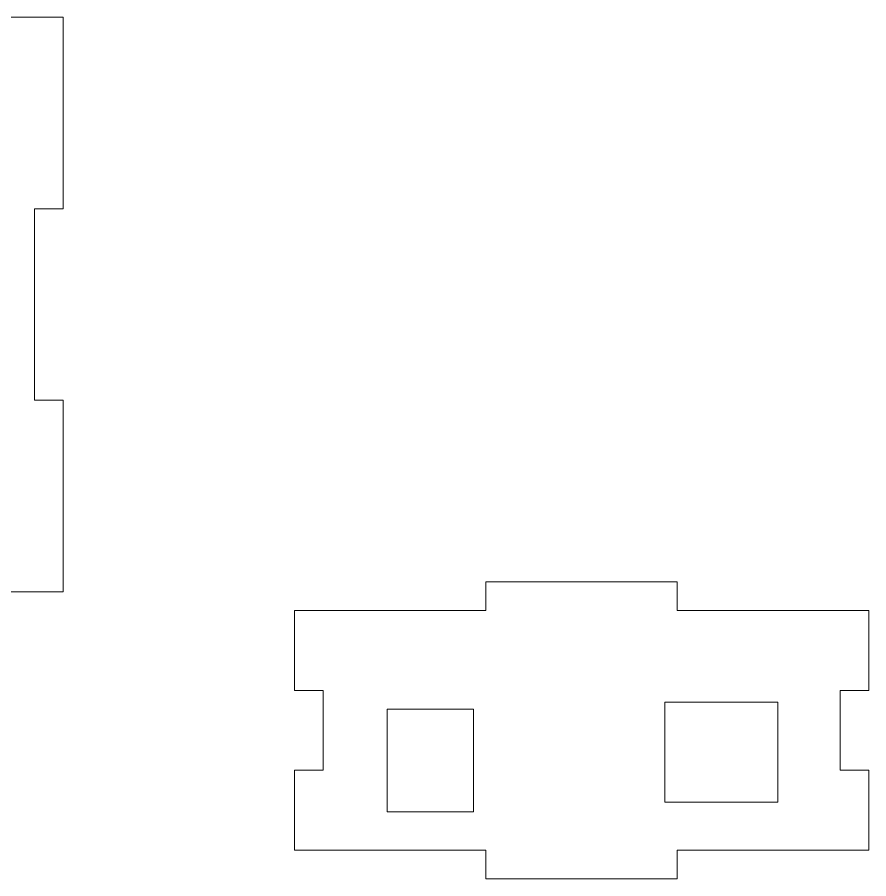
# Model space of a CAD drawing. Header units: millimetres. Extents: x 10 to 189, y 6 to 166.
# Drawn here: x 98.1 to 187.1, y 76.1 to 166.1 of the extents above; entities that cross this region are included whole.
import ezdxf

# ---------------------------------------------------------------- set-up
doc = ezdxf.new("R2010")
doc.units = ezdxf.units.MM

msp = doc.modelspace()

# ---------------------------------------------------------------- linework, layer by layer
at = {"color": 7, "linetype": 'Continuous', "lineweight": 15}
for p, q in [((102.895, 166.108), (86.895, 166.108)), ((102.895, 146.108), (102.895, 166.108)), ((99.895, 146.108), (102.895, 146.108)), ((99.895, 126.108), (99.895, 146.108)), ((102.895, 126.108), (99.895, 126.108)), ((102.895, 106.108), (102.895, 126.108)), ((147.066, 107.139), (147.066, 104.139)), ((167.066, 107.139), (147.066, 107.139)), ((167.066, 104.139), (167.066, 107.139)), ((86.895, 106.108), (102.895, 106.108)), ((127.066, 104.139), (127.066, 95.806)), ((147.066, 104.139), (127.066, 104.139)), ((187.066, 104.139), (167.066, 104.139)), ((187.066, 95.806), (187.066, 104.139)), ((127.066, 95.806), (130.066, 95.806)), ((130.066, 95.806), (130.066, 87.472)), ((184.066, 95.806), (187.066, 95.806)), ((184.066, 87.472), (184.066, 95.806)), ((177.566, 94.589), (165.766, 94.589)), ((165.766, 94.589), (165.766, 84.139)), ((177.566, 84.139), (177.566, 94.589)), ((145.766, 93.839), (136.766, 93.839)), ((136.766, 93.839), (136.766, 83.139)), ((145.766, 83.139), (145.766, 93.839)), ((130.066, 87.472), (127.066, 87.472)), ((127.066, 87.472), (127.066, 79.139)), ((187.066, 87.472), (184.066, 87.472)), ((187.066, 79.139), (187.066, 87.472)), ((165.766, 84.139), (177.566, 84.139)), ((136.766, 83.139), (145.766, 83.139)), ((127.066, 79.139), (147.066, 79.139)), ((147.066, 79.139), (147.066, 76.139)), ((167.066, 79.139), (187.066, 79.139)), ((167.066, 76.139), (167.066, 79.139)), ((147.066, 76.139), (167.066, 76.139))]:
    msp.add_line(p, q, dxfattribs=at)

doc.saveas('drawing.dxf')
